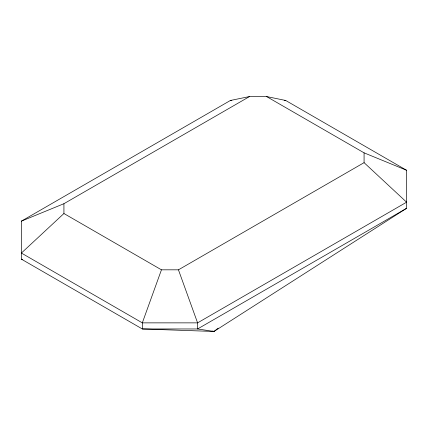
<?xml version="1.0" encoding="UTF-8"?>
<svg xmlns="http://www.w3.org/2000/svg" width="428" height="428" viewBox="0 0 428 428"><rect width="100%" height="100%" fill="white"/><g stroke="black" fill="none" stroke-linecap="round" stroke-linejoin="round"><path stroke-width="0.64" d="M266.548 96.541L364.073 152.844L364.073 162.656L178.449 269.822L161.452 269.822L142.315 322.862L142.315 328.966L214 331.459L406.6 208.292L406.6 170.28L285.685 100.468L266.548 96.541L249.551 96.541L230.414 100.468L21.4 221.137L21.4 259.154L142.315 328.966L197.586 328.966L214 331.459L218.162 328.11M249.551 96.541L63.927 203.707L63.927 213.519L21.4 253.05L142.315 322.862L197.586 322.862L406.6 202.187L364.073 162.656M406.6 208.292L197.586 328.966L197.586 322.862L178.449 269.822M21.4 221.137L63.927 203.707M230.414 100.468L231.746 100.468M284.353 100.468L285.685 100.468M21.4 259.154L22.652 259.625M212.748 330.994L214 331.459M364.073 152.844L406.6 170.28M63.927 213.519L161.452 269.822"/></g></svg>
